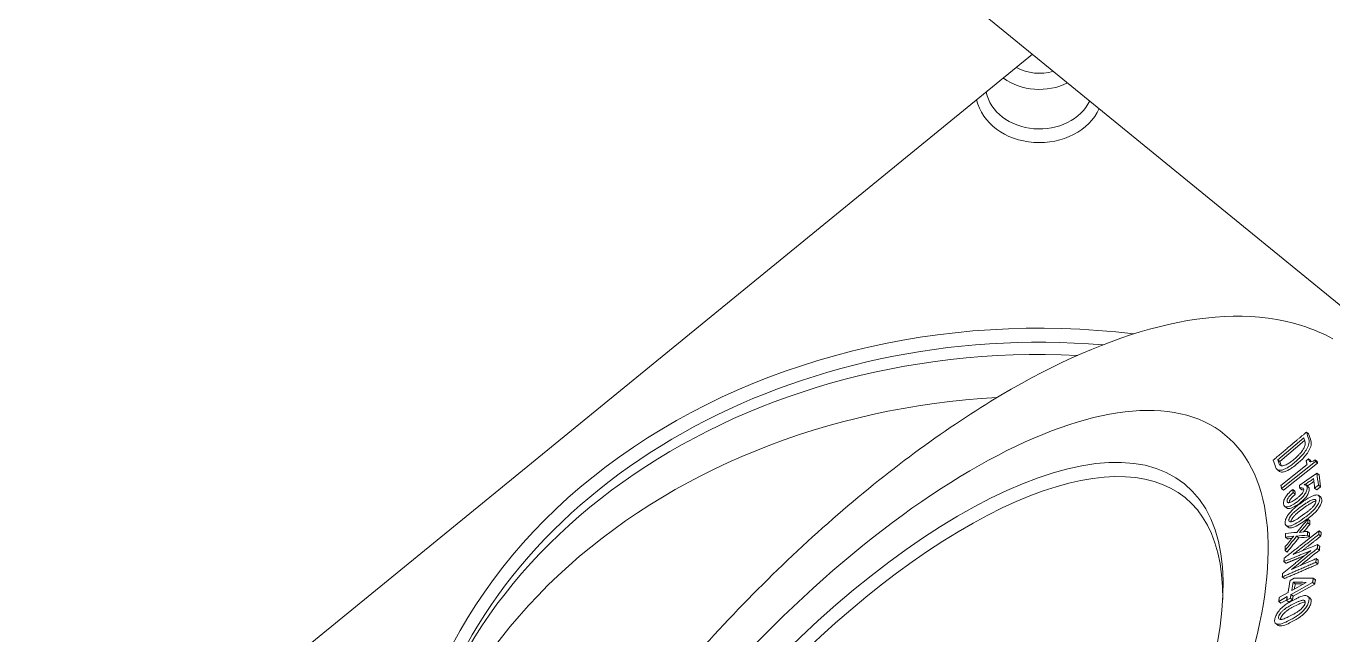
# Model space of a CAD drawing. Header units: millimetres. Extents: x 36 to 2484, y 36 to 1746.
# Drawn here: x 1850.1 to 1983.4, y 485 to 547.2 of the extents above; entities that cross this region are included whole.
import ezdxf

# ---------------------------------------------------------------- set-up
doc = ezdxf.new("R2010")
doc.units = ezdxf.units.MM
doc.header["$LTSCALE"] = 6
doc.layers.add('굵은실선_A3', color=7, linetype='Continuous', lineweight=18)

msp = doc.modelspace()

# ---------------------------------------------------------------- linework, layer by layer
at = {"layer": '굵은실선_A3'}
for p, q in [((1763.651, 698.69), (2099.527, 424.448)), ((1952.763, 544.281), (1850.098, 460.456)), ((1980.692, 505.703), (1980.905, 505.529)), ((1977.774, 502.88), (1980.41, 505.105)), ((1980.502, 504.83), (1977.987, 502.706)), ((1977.774, 502.88), (1977.987, 502.706)), ((1978.153, 499.95), (1981.619, 502.705)), ((1981.832, 502.531), (1978.366, 499.776)), ((1980.907, 502.971), (1980.667, 502.78)), ((1980.907, 502.971), (1981.12, 502.797)), ((1981.585, 502.867), (1981.798, 502.693)), ((1981.619, 502.705), (1981.832, 502.531)), ((1977.691, 501.892), (1977.904, 501.718)), ((1980.752, 502.379), (1978.087, 500.261)), ((1981.762, 501.519), (1981.681, 501.458)), ((1981.762, 501.519), (1981.975, 501.345)), ((1978.153, 499.95), (1978.366, 499.776)), ((1979.302, 499.858), (1979.515, 499.684)), ((1980.011, 499.983), (1980.224, 499.809)), ((1980.6, 500.394), (1980.813, 500.22)), ((1980.687, 500.254), (1980.9, 500.08)), ((1981.351, 500.912), (1981.411, 500.957)), ((1981.351, 500.912), (1981.424, 500.852)), ((1981.529, 499.987), (1981.912, 500.275)), ((1981.529, 499.987), (1981.742, 499.813)), ((1982.125, 500.101), (1981.742, 499.813)), ((1981.912, 500.275), (1982.125, 500.101)), ((1979.341, 499.526), (1979.554, 499.352)), ((1980.441, 498.672), (1980.037, 498.386)), ((1981.942, 499.218), (1982.155, 499.044)), ((1978.446, 498.133), (1978.659, 497.959)), ((1980.031, 498.003), (1980.496, 498.332)), ((1980.535, 497.377), (1980.069, 497.047)), ((1980.709, 498.159), (1980.244, 497.829)), ((1978.623, 496.161), (1978.836, 495.987)), ((1980.105, 496.689), (1980.51, 496.976)), ((1980.723, 496.802), (1980.318, 496.516)), ((1980.821, 496.448), (1981.034, 496.274)), ((1980.832, 496.822), (1981.045, 496.648)), ((1978.557, 494.986), (1978.77, 494.812)), ((1979.691, 495.07), (1979.904, 494.896)), ((1980.787, 495.192), (1981, 495.018)), ((1980.797, 495.568), (1981.01, 495.394)), ((1981.946, 495.253), (1982.159, 495.079)), ((1981.986, 495.632), (1982.199, 495.458)), ((1978.52, 493.631), (1978.733, 493.457)), ((1981.796, 493.831), (1982.009, 493.657)), ((1981.836, 494.213), (1982.049, 494.039)), ((1978.392, 492.483), (1978.605, 492.309)), ((1981.651, 492.407), (1981.864, 492.233)), ((1981.689, 492.788), (1981.902, 492.614)), ((1978.231, 490.923), (1978.444, 490.749)), ((1979.427, 490.784), (1979.028, 490.561)), ((1981.392, 490.777), (1981.605, 490.603)), ((1978.813, 489.334), (1977.934, 488.842)), ((1979.12, 489.125), (1981.319, 490.355)), ((1980.652, 490.363), (1979.193, 489.547)), ((1981.532, 490.182), (1979.333, 488.951)), ((1979.337, 490.372), (1979.55, 490.198)), ((1981.319, 490.355), (1981.532, 490.182)), ((1977.861, 488.421), (1978.741, 488.913)), ((1977.861, 488.421), (1978.074, 488.247)), ((1978.685, 488.589), (1978.074, 488.247)), ((1978.675, 488.528), (1979.054, 488.74)), ((1978.675, 488.528), (1978.887, 488.354)), ((1979.267, 488.566), (1978.887, 488.354)), ((1979.054, 488.74), (1979.267, 488.566)), ((1979.111, 488.02), (1979.566, 488.254)), ((1979.12, 489.125), (1979.333, 488.951)), ((1979.629, 488.689), (1979.234, 488.486)), ((1979.779, 488.08), (1979.324, 487.847)), ((1980.849, 488.934), (1981.062, 488.76)), ((1978.763, 486.391), (1979.158, 486.595)), ((1979.3, 487.074), (1978.845, 486.84)), ((1977.56, 486.161), (1977.773, 485.987)), ((1979.371, 486.421), (1978.976, 486.217))]:
    msp.add_line(p, q, dxfattribs=at)
for centre, major_axis, ratio, start_param, end_param in [((1953.45, 545.764), (-4.188, 0), 0.8164966, 0.9772058, 1.9197082), ((1953.45, 545.187), (5.5, 0), 0.8164966, 3.9812673, 5.26468), ((1953.45, 541.145), (5.5, 0), 0.8164966, 3.3056648, 5.9151618), ((1953.45, 540.568), (-6.5, 0), 0.8164966, 0.1795239, 2.7895534), ((1953.45, 463.202), (-65.052, 0), 0.8164966, 4.5637774, 6.3546236), ((1953.45, 462.625), (-64, 0), 0.8164966, 4.6110232, 6.0216844), ((1953.45, 460.894), (-64.581, 0), 0.8164966, 4.6522363, 6.2090015), ((1953.45, 456.275), (-65, 0), 0.8164966, 4.7788107, 6.3573691), ((1935.771, 459.162), (32.538, 39.851), 0.4082483, 5.811506, 9.8964572), ((2515.234, 68.668), (-532.34, 536.195), 0.2267085, 0.4301123, 0.4323022), ((2515.447, 68.494), (532.34, -536.195), 0.2267085, 3.571705, 3.5738948), ((2510.709, 71.738), (528.207, -532.032), 0.2267085, 3.5725331, 3.5738582), ((2475.49, 95.491), (496.116, -499.709), 0.2267085, 3.571529, 3.5738787), ((2479.79, 92.605), (-500.027, 503.647), 0.2267085, 0.4308513, 0.432251), ((2480.003, 92.431), (500.027, -503.647), 0.2267085, 3.5724439, 3.5738437), ((2515.942, 64.854), (-502.051, 564.357), 0.333811, 0.4464945, 0.4496387), ((2516.155, 64.68), (502.051, -564.357), 0.333811, 3.5880871, 3.5912314), ((2025.851, 491.151), (-45.899, 8.795), 0.0220625, 6.1817779, 6.2360985), ((2511.525, 67.86), (498.259, -560.094), 0.333811, 3.588774, 3.5912445), ((2014.02, 493.304), (33.856, -6.468), 0.0256582, 3.0234897, 3.0867688), ((3449.912, -905.689), (-762.468, -2078.58), 0.9038961, 4.3374564, 4.3382659), ((3474.039, -929.947), (834.133, 2091.673), 0.9054099, 1.2209604, 1.2215342), ((3474.252, -930.121), (-834.133, -2091.673), 0.9054099, 4.3625531, 4.3629958), ((3247.576, -708.682), (580.644, 1814.387), 0.9013078, 1.1604151, 1.1614037), ((3277.9, -738.972), (-606.315, -1855.497), 0.90171, 4.3070914, 4.3078009), ((3280.597, -642.366), (1718.035, -926.738), 0.3890973, 2.6125788, 2.6132883), ((3245.891, -610.156), (-1668.919, 904.593), 0.3856278, 5.7554444, 5.7564376), ((3247.789, -708.855), (-580.644, -1814.387), 0.9013078, 4.3020077, 4.3029964), ((3280.81, -642.54), (-1718.035, 926.738), 0.3890973, 5.7544975, 5.7548809), ((3453.154, -797.39), (1957.064, -1035.953), 0.4024177, 2.6075607, 2.6083701), ((3453.367, -797.563), (-1957.064, 1035.953), 0.4024177, 5.7491534, 5.7499628), ((3468.564, -812.522), (-1983.77, 1037.306), 0.4108505, 5.7470795, 5.7476575), ((8358.53, -5738.475), (9550.32, 2490.008), 0.874779, 2.0554318, 2.0557841), ((8387.034, -5464.098), (-9361.554, 3125.711), 0.6212846, 5.6510558, 5.651408), ((8358.743, -5738.648), (-9550.32, -2490.008), 0.874779, 5.1970245, 5.1972821), ((2486.004, 75.467), (403.938, -592.655), 0.5359041, 3.6441804, 3.646758), ((2490.357, 72.435), (-407.103, 597.299), 0.5359041, 0.5034416, 0.5051618), ((3627.45, -938.752), (2133.309, -1244.693), 0.3292017, 2.6209365, 2.6218655), ((2490.57, 72.261), (407.103, -597.299), 0.5359041, 3.6450342, 3.6460781), ((3627.663, -938.926), (-2133.309, 1244.693), 0.3292017, 5.7628945, 5.7634582)]:
    msp.add_ellipse(centre, major_axis=major_axis, ratio=ratio, start_param=start_param, end_param=end_param, dxfattribs=at)
for major_axis in [(37.315, 45.701), (33.204, 40.666)]:
    msp.add_ellipse((1935.065, 459.739), major_axis=major_axis, ratio=0.4082483, dxfattribs=at)
for points, knots in [([(1890.367, 401.296), (1888.21, 403.84), (1886.834, 407.001), (1885.251, 414.843), (1885.41, 419.747), (1887.447, 430.804), (1889.491, 437.042), (1895.171, 449.821), (1898.766, 456.344), (1907.105, 469.119), (1911.832, 475.371), (1921.976, 487.065), (1927.388, 492.506), (1938.43, 502.089), (1944.057, 506.221), (1955.118, 512.777), (1960.539, 515.174), (1970.842, 517.776), (1975.785, 517.975), (1981.311, 516.228), (1982.378, 515.777), (1983.388, 515.223)], [2.7533636, 2.7533636, 2.7533636, 2.7533636, 3.0010309, 3.0010309, 3.3167511, 3.3167511, 3.6593818, 3.6593818, 3.992865, 3.992865, 4.3216448, 4.3216448, 4.6495688, 4.6495688, 4.9798122, 4.9798122, 5.3168914, 5.3168914, 5.6586136, 5.6586136, 5.7441191, 5.7441191, 5.7441191, 5.7441191]), ([(1980.412, 504.04), (1980.365, 503.952), (1980.308, 503.864), (1980.244, 503.775), (1980.177, 503.681), (1980.102, 503.589), (1980.022, 503.499), (1979.946, 503.413), (1979.865, 503.328), (1979.781, 503.247), (1979.671, 503.139), (1979.557, 503.036), (1979.443, 502.939), (1979.434, 502.932), (1979.425, 502.924), (1979.417, 502.917)], [-0.15483726, -0.15483726, -0.15483726, -0.15483726, -0.12015498, -0.12015498, -0.12015498, -0.0838412, -0.0838412, -0.0838412, -0.04913727, -0.04913727, -0.04913727, -0.00354385, -0.00354385, -0.00354385, 0, 0, 0, 0]), ([(1979.516, 502.623), (1979.671, 502.754), (1979.826, 502.893), (1979.982, 503.046), (1979.99, 503.055), (1980.135, 503.198), (1980.265, 503.339), (1980.523, 503.655), (1980.641, 503.826), (1980.733, 503.996)], [-0.19026806, -0.19026806, -0.19026806, -0.19026806, -0.12836192, -0.12836192, -0.12465725, -0.12465725, -0.06723939, -0.06723939, 0, 0, 0, 0]), ([(1980.557, 504.666), (1980.581, 504.594), (1980.583, 504.506), (1980.558, 504.4), (1980.532, 504.29), (1980.481, 504.168), (1980.412, 504.04)], [-0.099366375, -0.099366375, -0.099366375, -0.099366375, -0.050579978, -0.050579978, -0.050579978, 0, 0, 0, 0]), ([(1980.733, 503.996), (1980.839, 504.193), (1980.913, 504.377), (1980.948, 504.545), (1980.984, 504.715), (1980.977, 504.856), (1980.938, 504.972)], [-0.15717771, -0.15717771, -0.15717771, -0.15717771, -0.07915304, -0.07915304, -0.07915304, 0, 0, 0, 0]), ([(1981.151, 504.798), (1981.19, 504.682), (1981.197, 504.542), (1981.161, 504.372), (1981.126, 504.204), (1981.052, 504.02), (1980.946, 503.822)], [0, 0, 0, 0, 0.07897156, 0.07897156, 0.07897156, 0.15717853, 0.15717853, 0.15717853, 0.15717853]), ([(1978.132, 501.818), (1978.224, 501.835), (1978.322, 501.864), (1978.532, 501.95), (1978.641, 502.005), (1978.866, 502.136), (1978.978, 502.21), (1979.234, 502.393), (1979.377, 502.505), (1979.516, 502.623)], [-0.18851574, -0.18851574, -0.18851574, -0.18851574, -0.14471861, -0.14471861, -0.10003679, -0.10003679, -0.05582059, -0.05582059, 0, 0, 0, 0]), ([(1979.417, 502.917), (1979.297, 502.816), (1979.175, 502.72), (1979.054, 502.634), (1978.943, 502.556), (1978.833, 502.487), (1978.726, 502.429), (1978.567, 502.344), (1978.42, 502.288), (1978.287, 502.263)], [-0.15481103, -0.15481103, -0.15481103, -0.15481103, -0.10708666, -0.10708666, -0.10708666, -0.06380318, -0.06380318, -0.06380318, 0, 0, 0, 0]), ([(1980.946, 503.822), (1980.855, 503.654), (1980.738, 503.485), (1980.601, 503.316), (1980.481, 503.168), (1980.348, 503.024), (1980.21, 502.887), (1980.086, 502.765), (1979.957, 502.646), (1979.827, 502.533), (1979.794, 502.505), (1979.762, 502.477), (1979.729, 502.449)], [0, 0, 0, 0, 0.06653833, 0.06653833, 0.06653833, 0.12494587, 0.12494587, 0.12494587, 0.17725449, 0.17725449, 0.17725449, 0.1902555, 0.1902555, 0.1902555, 0.1902555]), ([(1981.156, 502.683), (1981.125, 502.679), (1981.097, 502.68), (1981.048, 502.691), (1981.026, 502.701), (1980.968, 502.745), (1980.945, 502.794), (1980.933, 502.851)], [-0.066094983, -0.066094983, -0.066094983, -0.066094983, -0.050807938, -0.050807938, -0.035114186, -0.035114186, 0, 0, 0, 0]), ([(1981.585, 502.867), (1981.51, 502.813), (1981.437, 502.771), (1981.289, 502.708), (1981.219, 502.69), (1981.156, 502.683)], [-0.061336716, -0.061336716, -0.061336716, -0.061336716, -0.031837799, -0.031837799, 0, 0, 0, 0]), ([(1977.549, 502.112), (1977.58, 502.02), (1977.627, 501.943), (1977.719, 501.87), (1977.745, 501.854), (1977.868, 501.798), (1977.988, 501.79), (1978.132, 501.818)], [-0.15200312, -0.15200312, -0.15200312, -0.15200312, -0.09010645, -0.09010645, -0.06916572, -0.06916572, 0, 0, 0, 0]), ([(1978.345, 501.644), (1978.201, 501.616), (1978.081, 501.625), (1977.956, 501.681), (1977.929, 501.698), (1977.904, 501.718)], [0, 0, 0, 0, 0.069169781, 0.069169781, 0.091458863, 0.091458863, 0.091458863, 0.091458863]), ([(1978.287, 502.263), (1978.24, 502.254), (1978.196, 502.251), (1978.157, 502.254), (1978.117, 502.257), (1978.082, 502.266), (1978.052, 502.281), (1977.994, 502.309), (1977.955, 502.358), (1977.93, 502.419), (1977.927, 502.426), (1977.924, 502.433), (1977.922, 502.441)], [-0.093936229, -0.093936229, -0.093936229, -0.093936229, -0.07126001, -0.07126001, -0.07126001, -0.048660657, -0.048660657, -0.048660657, -0.005211852, -0.005211852, -0.005211852, 0, 0, 0, 0]), ([(1979.729, 502.449), (1979.573, 502.317), (1979.413, 502.192), (1979.191, 502.037), (1979.129, 501.996), (1978.937, 501.876), (1978.809, 501.807), (1978.565, 501.7), (1978.451, 501.664), (1978.345, 501.644)], [0, 0, 0, 0, 0.06253231, 0.06253231, 0.08680426, 0.08680426, 0.1380979, 0.1380979, 0.18863453, 0.18863453, 0.18863453, 0.18863453]), ([(1979.302, 499.858), (1979.131, 499.714), (1978.959, 499.554), (1978.808, 499.385), (1978.707, 499.272), (1978.616, 499.155), (1978.543, 499.036)], [-0.11415141, -0.11415141, -0.11415141, -0.11415141, -0.04586876, -0.04586876, -0.04586876, 0, 0, 0, 0]), ([(1980.12, 500.363), (1980.098, 500.346), (1980.076, 500.331), (1980.054, 500.317), (1980.029, 500.3), (1980.003, 500.285), (1979.977, 500.271)], [-0.018591563, -0.018591563, -0.018591563, -0.018591563, -0.010037263, -0.010037263, -0.010037263, 0, 0, 0, 0]), ([(1980.207, 500.003), (1980.269, 500.005), (1980.322, 499.994), (1980.36, 499.965), (1980.397, 499.936), (1980.418, 499.892), (1980.425, 499.836)], [-0.064914801, -0.064914801, -0.064914801, -0.064914801, -0.032221716, -0.032221716, -0.032221716, 0, 0, 0, 0]), ([(1980.425, 499.836), (1980.429, 499.799), (1980.424, 499.755), (1980.408, 499.705), (1980.391, 499.654), (1980.363, 499.6), (1980.328, 499.544)], [-0.043167698, -0.043167698, -0.043167698, -0.043167698, -0.021765864, -0.021765864, -0.021765864, 0, 0, 0, 0]), ([(1980.477, 500.316), (1980.497, 500.332), (1980.518, 500.346), (1980.559, 500.372), (1980.579, 500.383), (1980.6, 500.394)], [-0.016166464, -0.016166464, -0.016166464, -0.016166464, -0.008187882, -0.008187882, 0, 0, 0, 0]), ([(1980.767, 500.094), (1980.759, 500.166), (1980.73, 500.221), (1980.682, 500.258), (1980.63, 500.298), (1980.559, 500.315), (1980.477, 500.316)], [-0.086151474, -0.086151474, -0.086151474, -0.086151474, -0.044550721, -0.044550721, -0.044550721, 0, 0, 0, 0]), ([(1980.563, 499.419), (1980.603, 499.482), (1980.637, 499.545), (1980.666, 499.606), (1980.694, 499.666), (1980.717, 499.725), (1980.734, 499.78), (1980.77, 499.9), (1980.778, 500.004), (1980.767, 500.094)], [-0.10035862, -0.10035862, -0.10035862, -0.10035862, -0.07591657, -0.07591657, -0.07591657, -0.05170805, -0.05170805, -0.05170805, 0, 0, 0, 0]), ([(1980.6, 500.394), (1980.723, 500.476), (1980.847, 500.56), (1981.097, 500.732), (1981.224, 500.821), (1981.351, 500.912)], [-0.098092499, -0.098092499, -0.098092499, -0.098092499, -0.049641779, -0.049641779, 0, 0, 0, 0]), ([(1980.98, 499.92), (1980.991, 499.83), (1980.983, 499.726), (1980.947, 499.607), (1980.93, 499.551), (1980.907, 499.492), (1980.879, 499.432), (1980.85, 499.371), (1980.815, 499.309), (1980.776, 499.245)], [0, 0, 0, 0, 0.05165996, 0.05165996, 0.05165996, 0.0759581, 0.0759581, 0.0759581, 0.10035793, 0.10035793, 0.10035793, 0.10035793]), ([(1981.447, 500.655), (1981.366, 500.597), (1981.284, 500.54), (1981.072, 500.394), (1980.942, 500.306), (1980.813, 500.22)], [0.015182407, 0.015182407, 0.015182407, 0.015182407, 0.047278726, 0.047278726, 0.098092522, 0.098092522, 0.098092522, 0.098092522]), ([(1978.543, 499.036), (1978.464, 498.909), (1978.406, 498.788), (1978.371, 498.675), (1978.335, 498.556), (1978.327, 498.453), (1978.337, 498.363)], [-0.10084255, -0.10084255, -0.10084255, -0.10084255, -0.0515706, -0.0515706, -0.0515706, 0, 0, 0, 0]), ([(1978.681, 498.068), (1978.747, 498.07), (1978.819, 498.083), (1978.977, 498.129), (1979.061, 498.164), (1979.236, 498.249), (1979.326, 498.3), (1979.531, 498.429), (1979.647, 498.51), (1979.761, 498.596)], [-0.15018004, -0.15018004, -0.15018004, -0.15018004, -0.11575738, -0.11575738, -0.08030223, -0.08030223, -0.04485408, -0.04485408, 0, 0, 0, 0]), ([(1978.719, 498.664), (1978.714, 498.705), (1978.718, 498.752), (1978.735, 498.806), (1978.751, 498.858), (1978.778, 498.914), (1978.814, 498.972)], [-0.045970447, -0.045970447, -0.045970447, -0.045970447, -0.022622758, -0.022622758, -0.022622758, 0, 0, 0, 0]), ([(1978.893, 498.495), (1978.868, 498.494), (1978.845, 498.497), (1978.804, 498.511), (1978.787, 498.521), (1978.741, 498.566), (1978.725, 498.612), (1978.719, 498.664)], [-0.057282235, -0.057282235, -0.057282235, -0.057282235, -0.043901687, -0.043901687, -0.030257418, -0.030257418, 0, 0, 0, 0]), ([(1978.814, 498.972), (1978.84, 499.014), (1978.869, 499.055), (1978.902, 499.096), (1978.939, 499.141), (1978.978, 499.186), (1979.019, 499.229), (1979.063, 499.274), (1979.108, 499.319), (1979.155, 499.363), (1979.217, 499.42), (1979.28, 499.475), (1979.341, 499.526)], [-0.077033463, -0.077033463, -0.077033463, -0.077033463, -0.061083278, -0.061083278, -0.061083278, -0.043256728, -0.043256728, -0.043256728, -0.024495577, -0.024495577, -0.024495577, 0, 0, 0, 0]), ([(1979.659, 498.897), (1979.553, 498.818), (1979.444, 498.741), (1979.339, 498.676), (1979.264, 498.63), (1979.189, 498.588), (1979.117, 498.557), (1979.106, 498.552), (1979.094, 498.547), (1979.083, 498.542), (1979.014, 498.514), (1978.949, 498.497), (1978.893, 498.495)], [-0.10474629, -0.10474629, -0.10474629, -0.10474629, -0.06333046, -0.06333046, -0.06333046, -0.03384852, -0.03384852, -0.03384852, -0.02914996, -0.02914996, -0.02914996, 0, 0, 0, 0]), ([(1979.027, 498.798), (1978.991, 498.74), (1978.964, 498.685), (1978.948, 498.633), (1978.932, 498.582), (1978.927, 498.537), (1978.931, 498.498)], [0, 0, 0, 0, 0.022482358, 0.022482358, 0.022482358, 0.044505711, 0.044505711, 0.044505711, 0.044505711]), ([(1979.554, 499.352), (1979.49, 499.299), (1979.425, 499.242), (1979.361, 499.183), (1979.322, 499.145), (1979.282, 499.107), (1979.245, 499.069), (1979.202, 499.023), (1979.159, 498.976), (1979.12, 498.928), (1979.086, 498.885), (1979.054, 498.842), (1979.027, 498.798)], [0, 0, 0, 0, 0.025439309, 0.025439309, 0.025439309, 0.041511916, 0.041511916, 0.041511916, 0.060327981, 0.060327981, 0.060327981, 0.077141938, 0.077141938, 0.077141938, 0.077141938]), ([(1980.328, 499.544), (1980.299, 499.496), (1980.263, 499.449), (1980.224, 499.403), (1980.179, 499.349), (1980.129, 499.297), (1980.078, 499.248), (1980.038, 499.21), (1979.996, 499.172), (1979.954, 499.134), (1979.881, 499.071), (1979.806, 499.01), (1979.733, 498.954), (1979.708, 498.934), (1979.683, 498.915), (1979.659, 498.897)], [-0.093460858, -0.093460858, -0.093460858, -0.093460858, -0.075226202, -0.075226202, -0.075226202, -0.054083521, -0.054083521, -0.054083521, -0.037535744, -0.037535744, -0.037535744, -0.009579876, -0.009579876, -0.009579876, 0, 0, 0, 0]), ([(1979.761, 498.596), (1979.862, 498.672), (1979.963, 498.753), (1980.06, 498.84), (1980.146, 498.917), (1980.23, 498.999), (1980.308, 499.085), (1980.407, 499.194), (1980.492, 499.305), (1980.563, 499.419)], [-0.11864447, -0.11864447, -0.11864447, -0.11864447, -0.07910276, -0.07910276, -0.07910276, -0.04408906, -0.04408906, -0.04408906, 0, 0, 0, 0]), ([(1980.776, 499.245), (1980.706, 499.132), (1980.621, 499.021), (1980.523, 498.913), (1980.444, 498.826), (1980.36, 498.744), (1980.273, 498.666), (1980.176, 498.579), (1980.075, 498.498), (1979.974, 498.422)], [0, 0, 0, 0, 0.0438463, 0.0438463, 0.0438463, 0.07917288, 0.07917288, 0.07917288, 0.11863946, 0.11863946, 0.11863946, 0.11863946]), ([(1981.748, 499.284), (1981.676, 499.287), (1981.597, 499.276), (1981.51, 499.253), (1981.416, 499.228), (1981.316, 499.189), (1981.213, 499.141), (1981.128, 499.101), (1981.041, 499.055), (1980.952, 499.004), (1980.821, 498.928), (1980.686, 498.842), (1980.554, 498.751), (1980.516, 498.725), (1980.479, 498.699), (1980.441, 498.672)], [-0.18114936, -0.18114936, -0.18114936, -0.18114936, -0.14217537, -0.14217537, -0.14217537, -0.10015185, -0.10015185, -0.10015185, -0.06568262, -0.06568262, -0.06568262, -0.01464059, -0.01464059, -0.01464059, 0, 0, 0, 0]), ([(1980.496, 498.332), (1980.593, 498.401), (1980.693, 498.469), (1980.791, 498.532), (1980.841, 498.564), (1980.89, 498.594), (1980.939, 498.623), (1981.001, 498.659), (1981.065, 498.694), (1981.128, 498.725), (1981.179, 498.75), (1981.229, 498.772), (1981.276, 498.79), (1981.286, 498.794), (1981.296, 498.797), (1981.306, 498.801), (1981.376, 498.824), (1981.44, 498.838), (1981.495, 498.835)], [-0.13634528, -0.13634528, -0.13634528, -0.13634528, -0.09834087, -0.09834087, -0.09834087, -0.07912668, -0.07912668, -0.07912668, -0.0543754, -0.0543754, -0.0543754, -0.03420358, -0.03420358, -0.03420358, -0.02996946, -0.02996946, -0.02996946, 0, 0, 0, 0]), ([(1981.668, 498.66), (1981.623, 498.657), (1981.573, 498.645), (1981.52, 498.627), (1981.477, 498.613), (1981.431, 498.594), (1981.384, 498.572), (1981.313, 498.539), (1981.24, 498.5), (1981.169, 498.459), (1981.101, 498.419), (1981.03, 498.375), (1980.959, 498.329), (1980.875, 498.275), (1980.791, 498.217), (1980.709, 498.159)], [0.00700135, 0.00700135, 0.00700135, 0.00700135, 0.02978741, 0.02978741, 0.02978741, 0.0486526, 0.0486526, 0.0486526, 0.07693668, 0.07693668, 0.07693668, 0.10406412, 0.10406412, 0.10406412, 0.13631463, 0.13631463, 0.13631463, 0.13631463]), ([(1981.495, 498.835), (1981.548, 498.832), (1981.592, 498.818), (1981.623, 498.789), (1981.651, 498.761), (1981.666, 498.722), (1981.668, 498.672)], [-0.055926872, -0.055926872, -0.055926872, -0.055926872, -0.026870594, -0.026870594, -0.026870594, 0, 0, 0, 0]), ([(1981.668, 498.672), (1981.669, 498.647), (1981.667, 498.62), (1981.661, 498.59), (1981.655, 498.561), (1981.646, 498.53), (1981.633, 498.497), (1981.607, 498.428), (1981.566, 498.354), (1981.517, 498.28)], [-0.055647926, -0.055647926, -0.055647926, -0.055647926, -0.042056618, -0.042056618, -0.042056618, -0.028621732, -0.028621732, -0.028621732, 0, 0, 0, 0]), ([(1982.052, 498.945), (1982.048, 499.046), (1982.023, 499.132), (1981.969, 499.191), (1981.918, 499.249), (1981.843, 499.279), (1981.748, 499.284)], [-0.10728957, -0.10728957, -0.10728957, -0.10728957, -0.05266959, -0.05266959, -0.05266959, 0, 0, 0, 0]), ([(1981.791, 498.203), (1981.836, 498.271), (1981.876, 498.339), (1981.91, 498.406), (1981.944, 498.471), (1981.972, 498.535), (1981.993, 498.597), (1982.039, 498.727), (1982.056, 498.843), (1982.052, 498.945)], [-0.10678274, -0.10678274, -0.10678274, -0.10678274, -0.08057303, -0.08057303, -0.08057303, -0.05475415, -0.05475415, -0.05475415, 0, 0, 0, 0]), ([(1982.265, 498.771), (1982.269, 498.669), (1982.252, 498.554), (1982.207, 498.423), (1982.185, 498.361), (1982.157, 498.297), (1982.123, 498.231), (1982.089, 498.165), (1982.049, 498.097), (1982.004, 498.029)], [0, 0, 0, 0, 0.05469441, 0.05469441, 0.05469441, 0.08062304, 0.08062304, 0.08062304, 0.10678175, 0.10678175, 0.10678175, 0.10678175]), ([(1982.155, 499.044), (1982.163, 499.037), (1982.171, 499.03), (1982.178, 499.022), (1982.235, 498.962), (1982.261, 498.875), (1982.265, 498.771)], [0.043845458, 0.043845458, 0.043845458, 0.043845458, 0.051176512, 0.051176512, 0.051176512, 0.107277042, 0.107277042, 0.107277042, 0.107277042]), ([(1978.337, 498.363), (1978.349, 498.266), (1978.382, 498.187), (1978.444, 498.135), (1978.502, 498.086), (1978.581, 498.065), (1978.681, 498.068)], [-0.10731645, -0.10731645, -0.10731645, -0.10731645, -0.05199016, -0.05199016, -0.05199016, 0, 0, 0, 0]), ([(1978.774, 497.176), (1978.684, 497.039), (1978.616, 496.908), (1978.571, 496.782), (1978.525, 496.652), (1978.508, 496.537), (1978.512, 496.435)], [-0.10728206, -0.10728206, -0.10728206, -0.10728206, -0.05461476, -0.05461476, -0.05461476, 0, 0, 0, 0]), ([(1978.894, 497.894), (1978.796, 497.891), (1978.718, 497.912), (1978.66, 497.958), (1978.66, 497.959), (1978.659, 497.959), (1978.659, 497.959)], [0, 0, 0, 0, 0.050978037, 0.050978037, 0.050978037, 0.051160042, 0.051160042, 0.051160042, 0.051160042]), ([(1980.037, 498.386), (1979.895, 498.285), (1979.752, 498.177), (1979.612, 498.062), (1979.585, 498.04), (1979.558, 498.018), (1979.531, 497.995), (1979.4, 497.884), (1979.271, 497.765), (1979.15, 497.638), (1979.14, 497.629), (1979.131, 497.619), (1979.122, 497.609), (1978.991, 497.47), (1978.873, 497.325), (1978.774, 497.176)], [-0.18017309, -0.18017309, -0.18017309, -0.18017309, -0.12472296, -0.12472296, -0.12472296, -0.11399047, -0.11399047, -0.11399047, -0.06151039, -0.06151039, -0.06151039, -0.05748128, -0.05748128, -0.05748128, 0, 0, 0, 0]), ([(1979.974, 498.422), (1979.847, 498.326), (1979.717, 498.236), (1979.533, 498.124), (1979.477, 498.092), (1979.323, 498.011), (1979.228, 497.97), (1979.049, 497.912), (1978.968, 497.897), (1978.894, 497.894)], [0, 0, 0, 0, 0.05006991, 0.05006991, 0.07217654, 0.07217654, 0.1117566, 0.1117566, 0.15029686, 0.15029686, 0.15029686, 0.15029686]), ([(1979.048, 497.083), (1979.096, 497.156), (1979.152, 497.227), (1979.281, 497.375), (1979.355, 497.451), (1979.489, 497.576), (1979.549, 497.628), (1979.713, 497.766), (1979.82, 497.849), (1979.96, 497.952), (1979.996, 497.978), (1980.031, 498.003)], [-0.13658869, -0.13658869, -0.13658869, -0.13658869, -0.10869003, -0.10869003, -0.07743957, -0.07743957, -0.05376424, -0.05376424, -0.01372544, -0.01372544, 0, 0, 0, 0]), ([(1980.244, 497.829), (1980.065, 497.702), (1979.875, 497.557), (1979.703, 497.402), (1979.625, 497.332), (1979.547, 497.257), (1979.475, 497.179), (1979.467, 497.17), (1979.458, 497.16), (1979.45, 497.151), (1979.379, 497.073), (1979.315, 496.992), (1979.261, 496.909)], [0, 0, 0, 0, 0.06996532, 0.06996532, 0.06996532, 0.10176487, 0.10176487, 0.10176487, 0.10552665, 0.10552665, 0.10552665, 0.13717664, 0.13717664, 0.13717664, 0.13717664]), ([(1980.51, 496.976), (1980.65, 497.075), (1980.792, 497.182), (1980.965, 497.323), (1980.999, 497.351), (1981.16, 497.488), (1981.286, 497.605), (1981.42, 497.744), (1981.436, 497.76), (1981.579, 497.914), (1981.695, 498.057), (1981.791, 498.203)], [-0.18273087, -0.18273087, -0.18273087, -0.18273087, -0.12786215, -0.12786215, -0.11439507, -0.11439507, -0.06329538, -0.06329538, -0.05648588, -0.05648588, 0, 0, 0, 0]), ([(1981.517, 498.28), (1981.472, 498.211), (1981.419, 498.144), (1981.36, 498.078), (1981.301, 498.011), (1981.236, 497.946), (1981.17, 497.885), (1981.161, 497.877), (1981.153, 497.869), (1981.144, 497.861), (1981.091, 497.812), (1981.036, 497.764), (1980.98, 497.717), (1980.9, 497.65), (1980.817, 497.585), (1980.735, 497.524), (1980.667, 497.472), (1980.6, 497.423), (1980.535, 497.377)], [-0.13461435, -0.13461435, -0.13461435, -0.13461435, -0.10836161, -0.10836161, -0.10836161, -0.08142143, -0.08142143, -0.08142143, -0.07790414, -0.07790414, -0.07790414, -0.05626708, -0.05626708, -0.05626708, -0.02557404, -0.02557404, -0.02557404, 0, 0, 0, 0]), ([(1982.004, 498.029), (1981.909, 497.884), (1981.795, 497.743), (1981.668, 497.607), (1981.534, 497.463), (1981.389, 497.328), (1981.242, 497.203), (1981.072, 497.059), (1980.896, 496.925), (1980.723, 496.802)], [0, 0, 0, 0, 0.05593122, 0.05593122, 0.05593122, 0.11486201, 0.11486201, 0.11486201, 0.1827248, 0.1827248, 0.1827248, 0.1827248]), ([(1978.512, 496.435), (1978.517, 496.332), (1978.542, 496.246), (1978.597, 496.186), (1978.649, 496.129), (1978.723, 496.1), (1978.818, 496.095)], [-0.10731667, -0.10731667, -0.10731667, -0.10731667, -0.05199065, -0.05199065, -0.05199065, 0, 0, 0, 0]), ([(1978.818, 496.095), (1978.889, 496.091), (1978.968, 496.102), (1979.055, 496.124), (1979.148, 496.148), (1979.246, 496.185), (1979.349, 496.233), (1979.59, 496.344), (1979.854, 496.511), (1980.105, 496.689)], [-0.17904038, -0.17904038, -0.17904038, -0.17904038, -0.14009402, -0.14009402, -0.14009402, -0.09844446, -0.09844446, -0.09844446, 0, 0, 0, 0]), ([(1978.897, 496.708), (1978.896, 496.731), (1978.898, 496.756), (1978.904, 496.783), (1978.91, 496.811), (1978.919, 496.84), (1978.932, 496.87), (1978.953, 496.924), (1978.984, 496.981), (1979.019, 497.038), (1979.028, 497.053), (1979.038, 497.068), (1979.048, 497.083)], [-0.052659815, -0.052659815, -0.052659815, -0.052659815, -0.040351121, -0.040351121, -0.040351121, -0.027808396, -0.027808396, -0.027808396, -0.005849721, -0.005849721, -0.005849721, 0, 0, 0, 0]), ([(1979.07, 496.545), (1979.017, 496.547), (1978.972, 496.561), (1978.942, 496.591), (1978.913, 496.618), (1978.899, 496.658), (1978.897, 496.708)], [-0.055928244, -0.055928244, -0.055928244, -0.055928244, -0.026867251, -0.026867251, -0.026867251, 0, 0, 0, 0]), ([(1980.318, 496.516), (1980.1, 496.361), (1979.873, 496.215), (1979.66, 496.107), (1979.539, 496.045), (1979.421, 495.995), (1979.311, 495.962), (1979.208, 495.932), (1979.114, 495.917), (1979.031, 495.921)], [0, 0, 0, 0, 0.08556504, 0.08556504, 0.08556504, 0.13410994, 0.13410994, 0.13410994, 0.17956482, 0.17956482, 0.17956482, 0.17956482]), ([(1980.069, 497.047), (1979.924, 496.944), (1979.771, 496.842), (1979.626, 496.757), (1979.513, 496.69), (1979.395, 496.629), (1979.289, 496.589), (1979.279, 496.586), (1979.269, 496.582), (1979.259, 496.579), (1979.189, 496.555), (1979.124, 496.542), (1979.07, 496.545)], [-0.13635037, -0.13635037, -0.13635037, -0.13635037, -0.07913991, -0.07913991, -0.07913991, -0.03421327, -0.03421327, -0.03421327, -0.02997302, -0.02997302, -0.02997302, 0, 0, 0, 0]), ([(1979.261, 496.909), (1979.217, 496.843), (1979.179, 496.777), (1979.152, 496.714), (1979.15, 496.709), (1979.148, 496.704), (1979.146, 496.699), (1979.133, 496.668), (1979.123, 496.638), (1979.117, 496.61), (1979.112, 496.587), (1979.11, 496.565), (1979.11, 496.545)], [0, 0, 0, 0, 0.025500547, 0.025500547, 0.025500547, 0.027538052, 0.027538052, 0.027538052, 0.040214606, 0.040214606, 0.040214606, 0.050618321, 0.050618321, 0.050618321, 0.050618321]), ([(2008.048, 495.088), (2010.205, 492.543), (2011.581, 489.382), (2013.164, 481.54), (2013.004, 476.636), (2010.968, 465.579), (2008.924, 459.342), (2003.244, 446.563), (1999.649, 440.04), (1991.309, 427.264), (1986.583, 421.012), (1976.439, 409.318), (1971.027, 403.877), (1959.985, 394.294), (1954.358, 390.163), (1943.297, 383.606), (1937.876, 381.209), (1927.573, 378.608), (1922.63, 378.408), (1917.104, 380.156), (1916.037, 380.607), (1915.027, 381.161)], [5.8949563, 5.8949563, 5.8949563, 5.8949563, 6.1426236, 6.1426236, 6.4583437, 6.4583437, 6.8009745, 6.8009745, 7.1344576, 7.1344576, 7.4632375, 7.4632375, 7.7911614, 7.7911614, 8.1214048, 8.1214048, 8.4584841, 8.4584841, 8.8002062, 8.8002062, 8.8857118, 8.8857118, 8.8857118, 8.8857118]), ([(1979.234, 488.486), (1979.095, 488.415), (1978.953, 488.335), (1978.811, 488.246), (1978.784, 488.229), (1978.756, 488.211), (1978.729, 488.193), (1978.595, 488.105), (1978.46, 488.006), (1978.329, 487.896), (1978.319, 487.887), (1978.309, 487.879), (1978.299, 487.87), (1978.157, 487.748), (1978.023, 487.614), (1977.902, 487.468)], [-0.18017309, -0.18017309, -0.18017309, -0.18017309, -0.12472296, -0.12472296, -0.12472296, -0.11399047, -0.11399047, -0.11399047, -0.06151039, -0.06151039, -0.06151039, -0.05748128, -0.05748128, -0.05748128, 0, 0, 0, 0]), ([(1978.081, 487.255), (1978.139, 487.326), (1978.204, 487.393), (1978.348, 487.527), (1978.427, 487.592), (1978.567, 487.696), (1978.629, 487.739), (1978.797, 487.848), (1978.903, 487.91), (1979.041, 487.984), (1979.076, 488.003), (1979.111, 488.02)], [-0.13658869, -0.13658869, -0.13658869, -0.13658869, -0.10869003, -0.10869003, -0.07743957, -0.07743957, -0.05376424, -0.05376424, -0.01372544, -0.01372544, 0, 0, 0, 0]), ([(1979.324, 487.847), (1979.175, 487.77), (1979.016, 487.68), (1978.862, 487.577), (1978.835, 487.559), (1978.808, 487.541), (1978.781, 487.522), (1978.7, 487.465), (1978.618, 487.401), (1978.54, 487.332), (1978.53, 487.324), (1978.521, 487.316), (1978.512, 487.307), (1978.434, 487.237), (1978.36, 487.162), (1978.294, 487.081)], [0, 0, 0, 0, 0.05954089, 0.05954089, 0.05954089, 0.06996532, 0.06996532, 0.06996532, 0.10176487, 0.10176487, 0.10176487, 0.10552665, 0.10552665, 0.10552665, 0.13717664, 0.13717664, 0.13717664, 0.13717664]), ([(1979.566, 488.254), (1979.66, 488.303), (1979.757, 488.35), (1979.851, 488.39), (1979.899, 488.411), (1979.946, 488.43), (1979.991, 488.447), (1980.05, 488.47), (1980.109, 488.489), (1980.166, 488.504), (1980.213, 488.516), (1980.258, 488.525), (1980.299, 488.529), (1980.308, 488.53), (1980.317, 488.531), (1980.325, 488.531), (1980.385, 488.535), (1980.439, 488.528), (1980.479, 488.505)], [-0.13634528, -0.13634528, -0.13634528, -0.13634528, -0.09834087, -0.09834087, -0.09834087, -0.07912668, -0.07912668, -0.07912668, -0.0543754, -0.0543754, -0.0543754, -0.03420358, -0.03420358, -0.03420358, -0.02996946, -0.02996946, -0.02996946, 0, 0, 0, 0]), ([(1980.81, 488.961), (1980.757, 488.991), (1980.693, 489.007), (1980.62, 489.01), (1980.541, 489.013), (1980.453, 489.002), (1980.36, 488.981), (1980.283, 488.963), (1980.203, 488.938), (1980.119, 488.908), (1979.996, 488.864), (1979.868, 488.807), (1979.739, 488.744), (1979.703, 488.727), (1979.666, 488.708), (1979.629, 488.689)], [-0.18114936, -0.18114936, -0.18114936, -0.18114936, -0.14217537, -0.14217537, -0.14217537, -0.10015185, -0.10015185, -0.10015185, -0.06568262, -0.06568262, -0.06568262, -0.01464059, -0.01464059, -0.01464059, 0, 0, 0, 0]), ([(1980.57, 488.358), (1980.56, 488.359), (1980.55, 488.358), (1980.539, 488.358), (1980.502, 488.356), (1980.461, 488.349), (1980.419, 488.34), (1980.355, 488.325), (1980.287, 488.304), (1980.221, 488.28), (1980.156, 488.256), (1980.089, 488.228), (1980.022, 488.198), (1979.941, 488.161), (1979.859, 488.121), (1979.779, 488.08)], [0.02453308, 0.02453308, 0.02453308, 0.02453308, 0.02978741, 0.02978741, 0.02978741, 0.0486526, 0.0486526, 0.0486526, 0.07693668, 0.07693668, 0.07693668, 0.10406412, 0.10406412, 0.10406412, 0.13631463, 0.13631463, 0.13631463, 0.13631463]), ([(1980.56, 488.243), (1980.553, 488.212), (1980.543, 488.18), (1980.529, 488.145), (1980.516, 488.112), (1980.499, 488.077), (1980.48, 488.042), (1980.438, 487.967), (1980.385, 487.892), (1980.325, 487.819)], [-0.055647926, -0.055647926, -0.055647926, -0.055647926, -0.042056618, -0.042056618, -0.042056618, -0.028621732, -0.028621732, -0.028621732, 0, 0, 0, 0]), ([(1980.479, 488.505), (1980.518, 488.482), (1980.548, 488.449), (1980.562, 488.402), (1980.575, 488.358), (1980.574, 488.305), (1980.56, 488.243)], [-0.055926872, -0.055926872, -0.055926872, -0.055926872, -0.026870594, -0.026870594, -0.026870594, 0, 0, 0, 0]), ([(1980.51, 487.627), (1980.565, 487.693), (1980.616, 487.761), (1980.662, 487.83), (1980.708, 487.898), (1980.749, 487.966), (1980.784, 488.033), (1980.859, 488.176), (1980.908, 488.311), (1980.936, 488.437)], [-0.10678274, -0.10678274, -0.10678274, -0.10678274, -0.08057303, -0.08057303, -0.08057303, -0.05475415, -0.05475415, -0.05475415, 0, 0, 0, 0]), ([(1981.149, 488.263), (1981.121, 488.137), (1981.073, 488.002), (1980.997, 487.86), (1980.962, 487.792), (1980.921, 487.724), (1980.875, 487.656), (1980.828, 487.587), (1980.777, 487.519), (1980.722, 487.453)], [0, 0, 0, 0, 0.05469441, 0.05469441, 0.05469441, 0.08062304, 0.08062304, 0.08062304, 0.10678175, 0.10678175, 0.10678175, 0.10678175]), ([(1980.936, 488.437), (1980.964, 488.562), (1980.972, 488.675), (1980.949, 488.767), (1980.928, 488.856), (1980.88, 488.92), (1980.81, 488.961)], [-0.10728957, -0.10728957, -0.10728957, -0.10728957, -0.05266959, -0.05266959, -0.05266959, 0, 0, 0, 0]), ([(1981.062, 488.76), (1981.11, 488.721), (1981.143, 488.669), (1981.161, 488.601), (1981.185, 488.507), (1981.178, 488.392), (1981.149, 488.263)], [0.010474934, 0.010474934, 0.010474934, 0.010474934, 0.051176512, 0.051176512, 0.051176512, 0.107277042, 0.107277042, 0.107277042, 0.107277042]), ([(1977.474, 486.658), (1977.445, 486.531), (1977.438, 486.417), (1977.461, 486.323), (1977.483, 486.236), (1977.531, 486.173), (1977.601, 486.133)], [-0.10731667, -0.10731667, -0.10731667, -0.10731667, -0.05199065, -0.05199065, -0.05199065, 0, 0, 0, 0]), ([(1977.902, 487.468), (1977.791, 487.333), (1977.698, 487.198), (1977.626, 487.06), (1977.551, 486.918), (1977.502, 486.784), (1977.474, 486.658)], [-0.10728206, -0.10728206, -0.10728206, -0.10728206, -0.05461476, -0.05461476, -0.05461476, 0, 0, 0, 0]), ([(1977.931, 486.59), (1977.892, 486.612), (1977.862, 486.645), (1977.848, 486.693), (1977.835, 486.737), (1977.836, 486.79), (1977.85, 486.851)], [-0.055928244, -0.055928244, -0.055928244, -0.055928244, -0.026867251, -0.026867251, -0.026867251, 0, 0, 0, 0]), ([(1977.85, 486.851), (1977.856, 486.88), (1977.866, 486.909), (1977.879, 486.941), (1977.892, 486.972), (1977.908, 487.005), (1977.927, 487.037), (1977.96, 487.095), (1978, 487.153), (1978.045, 487.21), (1978.056, 487.225), (1978.069, 487.24), (1978.081, 487.255)], [-0.052659815, -0.052659815, -0.052659815, -0.052659815, -0.040351121, -0.040351121, -0.040351121, -0.027808396, -0.027808396, -0.027808396, -0.005849721, -0.005849721, -0.005849721, 0, 0, 0, 0]), ([(1978.845, 486.84), (1978.703, 486.767), (1978.555, 486.698), (1978.42, 486.647), (1978.361, 486.625), (1978.301, 486.605), (1978.244, 486.59), (1978.198, 486.578), (1978.153, 486.569), (1978.111, 486.565), (1978.102, 486.564), (1978.094, 486.564), (1978.085, 486.563), (1978.025, 486.56), (1977.972, 486.567), (1977.931, 486.59)], [-0.13635037, -0.13635037, -0.13635037, -0.13635037, -0.07913991, -0.07913991, -0.07913991, -0.05438486, -0.05438486, -0.05438486, -0.03421327, -0.03421327, -0.03421327, -0.02997302, -0.02997302, -0.02997302, 0, 0, 0, 0]), ([(1978.294, 487.081), (1978.24, 487.016), (1978.19, 486.949), (1978.15, 486.882), (1978.147, 486.876), (1978.144, 486.871), (1978.141, 486.866), (1978.122, 486.832), (1978.105, 486.8), (1978.092, 486.768), (1978.079, 486.736), (1978.069, 486.706), (1978.063, 486.678)], [0, 0, 0, 0, 0.025500589, 0.025500589, 0.025500589, 0.027538052, 0.027538052, 0.027538052, 0.040214606, 0.040214606, 0.040214606, 0.052660188, 0.052660188, 0.052660188, 0.052660188]), ([(1979.158, 486.595), (1979.295, 486.665), (1979.436, 486.744), (1979.611, 486.853), (1979.645, 486.875), (1979.81, 486.984), (1979.941, 487.079), (1980.086, 487.2), (1980.103, 487.215), (1980.26, 487.351), (1980.391, 487.483), (1980.51, 487.627)], [-0.18273087, -0.18273087, -0.18273087, -0.18273087, -0.12786215, -0.12786215, -0.11439507, -0.11439507, -0.06329538, -0.06329538, -0.05648588, -0.05648588, 0, 0, 0, 0]), ([(1980.325, 487.819), (1980.27, 487.752), (1980.208, 487.689), (1980.144, 487.63), (1980.078, 487.57), (1980.008, 487.514), (1979.939, 487.463), (1979.93, 487.456), (1979.921, 487.45), (1979.913, 487.443), (1979.857, 487.403), (1979.801, 487.364), (1979.743, 487.327), (1979.662, 487.275), (1979.579, 487.226), (1979.498, 487.18), (1979.431, 487.142), (1979.364, 487.107), (1979.3, 487.074)], [-0.13461435, -0.13461435, -0.13461435, -0.13461435, -0.10836161, -0.10836161, -0.10836161, -0.08142143, -0.08142143, -0.08142143, -0.07790414, -0.07790414, -0.07790414, -0.05626708, -0.05626708, -0.05626708, -0.02557404, -0.02557404, -0.02557404, 0, 0, 0, 0]), ([(1980.722, 487.453), (1980.605, 487.31), (1980.475, 487.179), (1980.337, 487.059), (1980.234, 486.969), (1980.128, 486.887), (1980.021, 486.812), (1979.977, 486.78), (1979.933, 486.75), (1979.889, 486.721), (1979.716, 486.607), (1979.541, 486.508), (1979.371, 486.421)], [0, 0, 0, 0, 0.05593122, 0.05593122, 0.05593122, 0.09760808, 0.09760808, 0.09760808, 0.11486201, 0.11486201, 0.11486201, 0.1827248, 0.1827248, 0.1827248, 0.1827248]), ([(1977.601, 486.133), (1977.654, 486.103), (1977.718, 486.086), (1977.791, 486.082), (1977.868, 486.078), (1977.955, 486.088), (1978.047, 486.108), (1978.265, 486.157), (1978.517, 486.265), (1978.763, 486.391)], [-0.17904038, -0.17904038, -0.17904038, -0.17904038, -0.14009402, -0.14009402, -0.14009402, -0.09844446, -0.09844446, -0.09844446, 0, 0, 0, 0]), ([(1978.976, 486.217), (1978.762, 486.108), (1978.545, 486.012), (1978.35, 485.957), (1978.239, 485.926), (1978.134, 485.907), (1978.04, 485.907), (1977.952, 485.907), (1977.876, 485.924), (1977.814, 485.959)], [0, 0, 0, 0, 0.08556504, 0.08556504, 0.08556504, 0.13410994, 0.13410994, 0.13410994, 0.17956482, 0.17956482, 0.17956482, 0.17956482])]:
    msp.add_open_spline(points, degree=3, knots=knots, dxfattribs=at)
for points, weights in [([(1980.692, 505.703), (1978.938, 504.222), (1977.304, 502.842)], [1.02382750406, 1.06016859763, 1.0964366202]), ([(1980.667, 502.78), (1980.709, 502.58), (1980.752, 502.379)], [1.00091479873, 1.0009644992, 1.00097395888]), ([(1980.933, 502.851), (1980.92, 502.911), (1980.907, 502.971)], [1.00029786471, 1.00028672292, 1.00027202563]), ([(1981.12, 502.797), (1981.132, 502.74), (1981.145, 502.682)], [1.00027202563, 1.00028620388, 1.00029707332]), ([(1981.619, 502.705), (1981.602, 502.786), (1981.585, 502.867)], [1.00035268727, 1.00036111734, 1.00036324049]), ([(1981.798, 502.693), (1981.815, 502.612), (1981.832, 502.531)], [1.00036324049, 1.00036111733, 1.00035268726]), ([(1981.681, 501.458), (1980.888, 500.902), (1980.12, 500.363)], [1.01994321631, 1.03480727193, 1.04963145386]), ([(1978.087, 500.261), (1978.12, 500.106), (1978.153, 499.95)], [1.0007487373, 1.00075690184, 1.00073822046]), ([(1979.341, 499.526), (1979.321, 499.692), (1979.302, 499.858)], [1.000534741, 1.00050371535, 1.00044721401]), ([(1979.977, 500.271), (1979.994, 500.127), (1980.011, 499.983)], [1.00038183254, 1.0004237312, 1.0004470715]), ([(1979.515, 499.684), (1979.534, 499.518), (1979.554, 499.352)], [1.00044721401, 1.00050371535, 1.000534741]), ([(1980.821, 496.448), (1980.827, 496.635), (1980.832, 496.822)], [1.0001147055, 1.00008636914, 1.00003383829]), ([(1981.045, 496.648), (1981.04, 496.461), (1981.034, 496.274)], [1.00003383828, 1.00008636913, 1.00011470548]), ([(1981.986, 495.632), (1980.144, 494.181), (1978.429, 492.83)], [1.00046388792, 1.03172203803, 1.06253210014]), ([(1978.568, 495.36), (1978.562, 495.173), (1978.557, 494.986)], [1.00002425044, 1.00008550528, 1.00012019673]), ([(1979.336, 493.21), (1980.607, 494.205), (1981.946, 495.253)], [1.0450301176, 1.02281504349, 1.00036516809]), ([(1982.159, 495.079), (1981.175, 494.309), (1980.228, 493.569)], [1.00036516807, 1.01675928137, 1.03302818193]), ([(1980.787, 495.192), (1980.792, 495.38), (1980.797, 495.568)], [1.00011458944, 1.00016724985, 1.00019571386]), ([(1981.01, 495.394), (1981.005, 495.206), (1981, 495.018)], [1.00019571386, 1.00016724985, 1.00011458944]), ([(1981.946, 495.253), (1981.966, 495.443), (1981.986, 495.632)], [1.00042175097, 1.00035378473, 1.00026486715]), ([(1982.199, 495.458), (1982.179, 495.269), (1982.159, 495.079)], [1.00026486715, 1.00035378473, 1.00042175097]), ([(1981.131, 493.601), (1979.657, 492.403), (1978.266, 491.27)], [1.0007413297, 1.02429039428, 1.0474589476]), ([(1978.392, 492.483), (1979.722, 493.026), (1981.131, 493.601)], [1.04671276462, 1.02354596522, 1]), ([(1978.53, 494.006), (1978.525, 493.819), (1978.52, 493.631)], [1.00021601335, 1.00018131856, 1.00012005785]), ([(1981.796, 493.831), (1981.816, 494.022), (1981.836, 494.213)], [1.00042297252, 1.00043357877, 1.00042297253]), ([(1982.049, 494.039), (1982.029, 493.848), (1982.009, 493.657)], [1.00042297253, 1.00043357877, 1.00042297253]), ([(1978.231, 490.923), (1979.879, 491.638), (1981.651, 492.407)], [1.06203943308, 1.03124365666, 1]), ([(1978.429, 492.83), (1978.41, 492.657), (1978.392, 492.483)], [1.00032258675, 1.0003779928, 1.00041323255]), ([(1981.864, 492.233), (1980.092, 491.464), (1978.444, 490.749)], [1, 1.03124365666, 1.06203943308]), ([(1980.487, 493.078), (1979.527, 492.686), (1978.605, 492.309)], [1.01416966567, 1.03053367964, 1.04671276462]), ([(1981.689, 492.788), (1980.401, 492.221), (1979.177, 491.683)], [1, 1.0224416805, 1.04464864542]), ([(1981.651, 492.407), (1981.67, 492.597), (1981.689, 492.788)], [1.00041888402, 1.0005078153, 1.00057579201]), ([(1981.902, 492.614), (1981.883, 492.423), (1981.864, 492.233)], [1.00057579201, 1.0005078153, 1.00041888402]), ([(1978.266, 491.27), (1978.248, 491.097), (1978.231, 490.923)], [1.0005022321, 1.0004669892, 1.00041157821]), ([(1981.392, 490.777), (1980.387, 490.781), (1979.427, 490.784)], [1.0127176056, 1.02757903115, 1.04193354445]), ([(1981.319, 490.355), (1981.355, 490.566), (1981.392, 490.777)], [1.00077013716, 1.00080525923, 1.00081732555]), ([(1981.605, 490.603), (1981.568, 490.392), (1981.532, 490.182)], [1.00081732555, 1.00080525923, 1.00077013717]), ([(1977.934, 488.842), (1977.897, 488.632), (1977.861, 488.421)], [1.00088133427, 1.00086741711, 1.00082690799]), ([(1978.741, 488.913), (1978.707, 488.72), (1978.675, 488.528)], [1.0008313186, 1.00079573618, 1.00073885798]), ([(1979.054, 488.74), (1979.087, 488.933), (1979.12, 489.125)], [1.00073304475, 1.000789027, 1.00082404887]), ([(1979.333, 488.951), (1979.3, 488.759), (1979.267, 488.566)], [1.00082404887, 1.000789027, 1.00073304475])]:
    msp.add_rational_spline(points, weights, degree=2, dxfattribs=at)
for points in [[(1978.135, 502.267), (1978.136, 502.264), (1978.137, 502.26), (1978.138, 502.256)], [(1980.813, 500.22), (1980.796, 500.211), (1980.78, 500.202), (1980.763, 500.192)], [(1980.9, 500.08), (1980.945, 500.043), (1980.972, 499.99), (1980.98, 499.92)], [(1980.425, 499.829), (1980.424, 499.829), (1980.422, 499.829), (1980.42, 499.829)], [(1979.031, 495.921), (1978.951, 495.925), (1978.885, 495.947), (1978.836, 495.987)], [(1978.063, 486.678), (1978.053, 486.635), (1978.05, 486.596), (1978.053, 486.562)], [(1977.814, 485.959), (1977.8, 485.968), (1977.786, 485.977), (1977.773, 485.987)]]:
    msp.add_open_spline(points, degree=3, dxfattribs=at)

doc.saveas('drawing.dxf')
